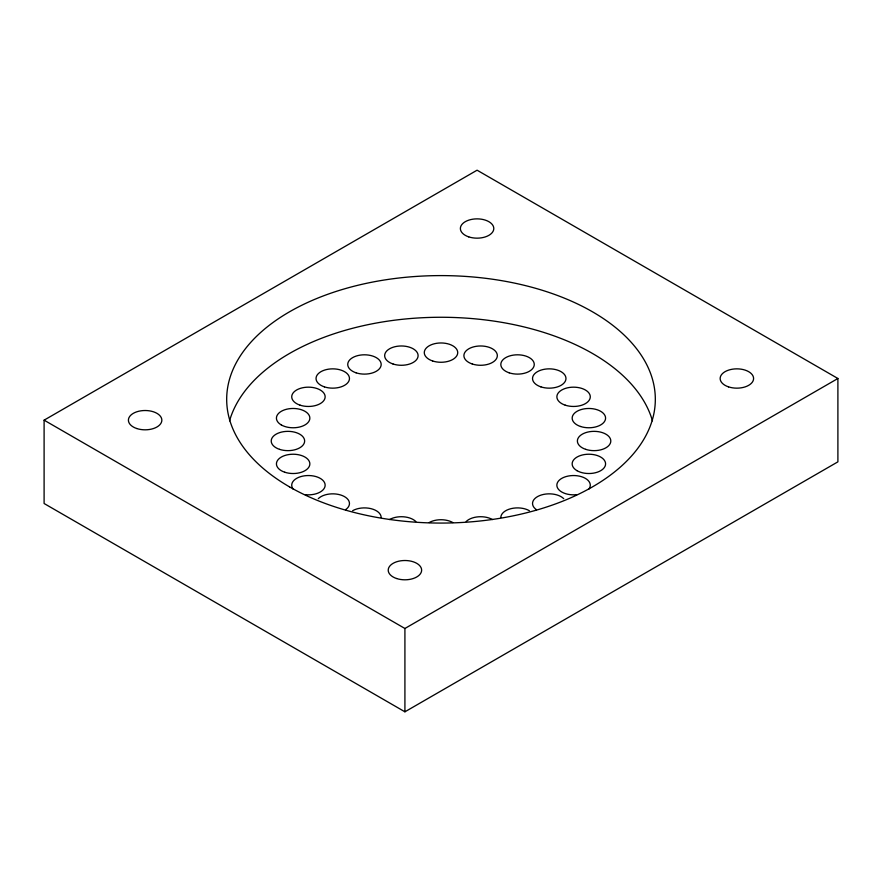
<?xml version="1.0" encoding="UTF-8"?>
<svg xmlns="http://www.w3.org/2000/svg" width="882" height="882" viewBox="0 0 882 882"><rect width="100%" height="100%" fill="white"/><g stroke="black" fill="none" stroke-linecap="round" stroke-linejoin="round"><path stroke-width="1.32" d="M44.1 420.163L477.085 170.193L837.9 378.499L837.9 461.837L404.915 711.807L44.1 503.501L44.1 420.163L404.915 628.48L837.9 378.499M404.915 628.48L404.915 711.807M293.276 489.267A16.725 9.658 0 0 1 304.687 475.784A16.725 9.658 0 0 1 325.149 485.056A16.725 9.658 0 0 1 305.161 494.659M576.839 494.659A16.725 9.658 0 0 1 556.851 485.056A16.725 9.658 0 0 1 577.313 475.784A16.725 9.658 0 0 1 588.724 489.267M389.557 519.542A16.725 9.658 0 0 1 415.863 521.549M318.27 498.672A16.725 9.658 0 0 1 342.348 495.585A16.725 9.658 0 0 1 345.557 509.697M352.635 510.711A16.725 9.658 0 0 1 370.859 508.627A16.725 9.658 0 0 1 381.178 517.536M536.443 509.697A16.725 9.658 0 0 1 539.652 495.585A16.725 9.658 0 0 1 563.73 498.672M466.137 521.549A16.725 9.658 0 0 1 492.443 519.542M500.822 517.536A16.725 9.658 0 0 1 511.141 508.627A16.725 9.658 0 0 1 529.365 510.711M429.181 522.552A16.725 9.658 0 0 1 452.819 522.552M229.552 420.824A214.315 123.734 0 0 1 441 317.266A214.315 123.734 0 0 1 652.448 420.824M540.887 386.867A16.725 9.658 0 0 0 565.968 378.51A16.725 9.658 0 0 0 540.887 370.142A16.725 9.658 0 0 0 540.887 386.867M509.179 372.821A16.725 9.658 0 0 0 534.26 364.464A16.725 9.658 0 0 0 509.179 356.096A16.725 9.658 0 0 0 509.179 372.821M472.256 363.99A16.725 9.658 0 0 0 497.338 355.633A16.725 9.658 0 0 0 472.256 347.265A16.725 9.658 0 0 0 472.256 363.99M432.643 360.981A16.725 9.658 0 0 0 457.725 352.624A16.725 9.658 0 0 0 432.643 344.256A16.725 9.658 0 0 0 432.643 360.981M393.019 363.99A16.725 9.658 0 0 0 418.101 355.633A16.725 9.658 0 0 0 393.019 347.265A16.725 9.658 0 0 0 393.019 363.99M356.096 372.821A16.725 9.658 0 0 0 381.178 364.464A16.725 9.658 0 0 0 356.096 356.096A16.725 9.658 0 0 0 356.096 372.821M281.314 424.948A16.725 9.658 0 0 0 309.284 420.626A16.725 9.658 0 0 0 288.811 408.796A16.725 9.658 0 0 0 281.314 424.948M300.067 405.169A16.725 9.658 0 0 0 325.149 396.812A16.725 9.658 0 0 0 300.067 388.455A16.725 9.658 0 0 0 300.067 405.169M324.4 386.867A16.725 9.658 0 0 0 349.47 378.51A16.725 9.658 0 0 0 324.4 370.142A16.725 9.658 0 0 0 324.4 386.867M284.776 472.234A16.725 9.658 0 0 0 309.858 463.877A16.725 9.658 0 0 0 284.776 455.52A16.725 9.658 0 0 0 284.776 472.234M279.561 449.357A16.725 9.658 0 0 0 304.643 441A16.725 9.658 0 0 0 279.561 432.643A16.725 9.658 0 0 0 279.561 449.357M577.048 470.701A16.725 9.658 0 0 0 605.019 466.369A16.725 9.658 0 0 0 584.534 454.55A16.725 9.658 0 0 0 577.048 470.701M585.725 449.357A16.725 9.658 0 0 0 610.807 441A16.725 9.658 0 0 0 585.725 432.643A16.725 9.658 0 0 0 585.725 449.357M565.219 405.169A16.725 9.658 0 0 0 590.29 396.812A16.725 9.658 0 0 0 565.219 388.455A16.725 9.658 0 0 0 565.219 405.169M580.51 426.48A16.725 9.658 0 0 0 605.581 418.123A16.725 9.658 0 0 0 580.51 409.766A16.725 9.658 0 0 0 580.51 426.48M289.461 486.831A214.315 123.734 0 0 0 648.016 431.364A214.315 123.734 0 0 0 385.533 279.815A214.315 123.734 0 0 0 289.461 486.831M136.765 428.531A16.725 9.658 0 0 0 161.847 420.163A16.725 9.658 0 0 0 136.765 411.806A16.725 9.658 0 0 0 136.765 428.531M396.558 578.515A16.725 9.658 0 0 0 421.64 570.158A16.725 9.658 0 0 0 396.558 561.801A16.725 9.658 0 0 0 396.558 578.515M728.51 386.867A16.725 9.658 0 0 0 753.592 378.499A16.725 9.658 0 0 0 728.51 370.142A16.725 9.658 0 0 0 728.51 386.867M468.717 236.872A16.725 9.658 0 0 0 493.799 228.515A16.725 9.658 0 0 0 468.717 220.158A16.725 9.658 0 0 0 468.717 236.872"/></g></svg>
